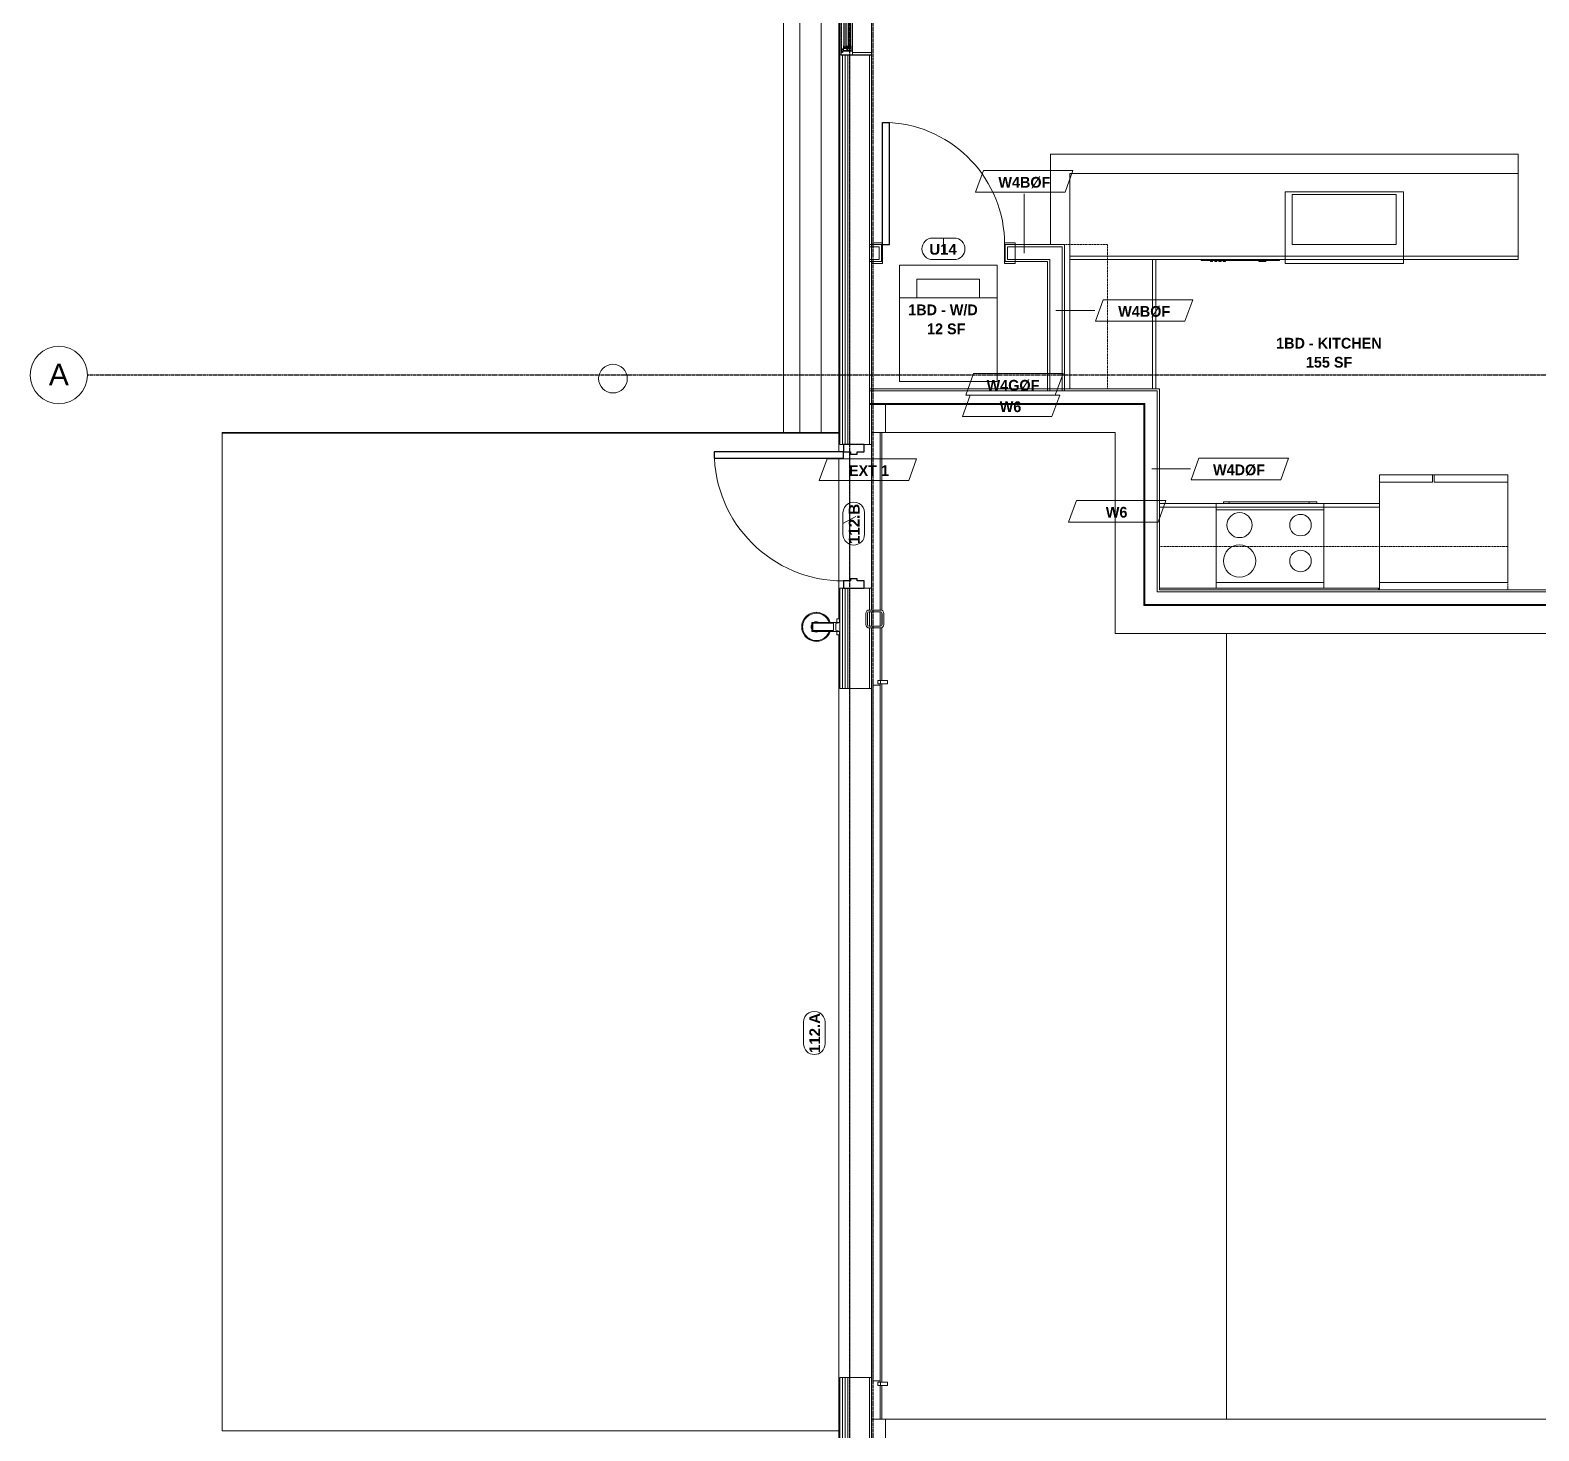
# Model space of a CAD drawing. Header units: inches. Extents: x -4058 to -1781, y 9814 to 12264.
# Drawn here: x -4057.8 to -3637.2, y 11552.9 to 11943.3 of the extents above; entities that cross this region are included whole.
import ezdxf

# ---------------------------------------------------------------- set-up
doc = ezdxf.new("R2010")
doc.units = ezdxf.units.IN
doc.header["$MEASUREMENT"] = 0
doc.linetypes.add('Dash', pattern=[0.25, 0.125, -0.125])
doc.linetypes.add('Grid Line 1_2_', pattern=[0.875, 0.5, -0.125, 0.125, -0.125])
for name, color, linetype, lineweight in [('0-1', 7, 'Continuous', 5), ('0-2', 7, 'Continuous', 9), ('0-3', 165, 'Continuous', 5), ('A-AREA-IDEN', 2, 'Continuous', 9), ('A-DETL-GENF-HDLN-1', 7, 'Dash', 9), ('A-DETL-GENF-HDLN-2', 1, 'Continuous', 18), ('A-DOOR-1', 7, 'Continuous', 9), ('A-DOOR-2', 10, 'Continuous', 30), ('A-DOOR-3', 31, 'Continuous', 9), ('A-DOOR-4', 31, 'Continuous', 30), ('A-DOOR-FRAM-2', 10, 'Continuous', 30), ('A-DOOR-IDEN', 31, 'Continuous', 9), ('A-FLOR-1', 7, 'Continuous', 9), ('A-GLAZ', 151, 'Continuous', 18), ('A-GLAZ-1', 10, 'Continuous', 30), ('A-GLAZ-2', 7, 'Continuous', 9), ('A-WALL', 113, 'Continuous', 18), ('A-WALL-1', 7, 'Continuous', 9), ('A-WALL-2', 250, 'Continuous', 18), ('A-WALL-3', 113, 'Continuous', 9), ('A-WALL-IDEN', 211, 'Continuous', 9), ('E-LITE-EQPM-1', 7, 'Continuous', 9), ('P-SANR-FIXT', 6, 'Continuous', 9), ('Q-CASE', 31, 'Continuous', 9), ('Q-CASE-HDLN', 31, 'Dash', 9), ('Q-SPCQ', 91, 'Continuous', 9), ('S-COLS-1', 7, 'Continuous', 9), ('S-FNDN-1', 7, 'Continuous', 9), ('S-GRID-1', 1, 'Grid Line 1_2_', 30), ('S-GRID-IDEN', 1, 'Continuous', 9), ('S-GRID-IDEN-1', 147, 'Continuous', 9)]:
    doc.layers.add(name, color=color, linetype=linetype, lineweight=lineweight)
doc.styles.add('Arial_1', font='arial.ttf', dxfattribs={"height": 6})
doc.styles.add('Arial_B', font='arialbd.ttf', dxfattribs={"height": 3})
doc.styles.add('Century Gothic_B_1', font='GOTHICB.TTF', dxfattribs={"height": 3})

# ---------------------------------------------------------------- blocks, each defined once
blk = doc.blocks.new('GLASS GARAGE DOOR - RAMP GARAGE DOOR-2787280-UNIT PLANS - 1ST FLOOR')
at = {"layer": 'A-DOOR-1'}
for p, q in [((-32.28, -8.95), (-32.28, -8.22)), ((-32.28, -8.22), (-31.28, -8.22)), ((-31.28, -8.22), (-31.28, -8.95)), ((-31, -6.87), (163, -6.87)), ((-31, -6.87), (-31, -8.87)), ((163, -6.87), (163, -8.87)), ((163.28, -8.95), (163.28, -8.22)), ((163.28, -8.22), (164.28, -8.22)), ((164.28, -8.22), (164.28, -8.95)), ((-31.28, -8.95), (-32.28, -8.95)), ((-32.28, -8.95), (-32.28, -10.95)), ((-32.28, -10.95), (-31.28, -10.95)), ((-31.28, -10.95), (-31.28, -8.95)), ((163, -8.87), (-31, -8.87)), ((164.28, -8.95), (163.28, -8.95)), ((163.28, -8.95), (163.28, -10.95)), ((163.28, -10.95), (164.28, -10.95)), ((164.28, -10.95), (164.28, -8.95))]:
    blk.add_line(p, q, dxfattribs=at)
blk = doc.blocks.new('Window-Double_Hung-Marvin-Essential - 3-WIDE _TEMP ALL LOW_ ESDH3066-3454278-UNIT PLANS - 1ST FLOOR')
at = {"layer": 'A-DETL-GENF-HDLN-1'}
blk.add_line((16.1, 3.97), (-16.5, 3.97), dxfattribs=at)
at = {"layer": 'A-DETL-GENF-HDLN-2'}
for p, q in [((-19.25, 2.98), (-19.25, 2.94)), ((-17.75, 2.98), (-19.25, 2.98)), ((-19.25, 2.94), (-17.9, 2.94)), ((-17.9, 2.94), (-17.9, 2.83)), ((-17.9, 2.83), (-17.75, 2.83)), ((-17.75, 4.03), (-17.16, 4.03)), ((-17.75, 4.03), (-17.75, 0.94)), ((-16.72, 0.94), (-17.75, 0.94)), ((-17.08, 3.62), (-17.16, 4.03)), ((-17.13, 0.91), (-17.13, -4.44)), ((-17.08, 3.62), (-16.19, 3.62)), ((-16.85, 4), (-16.85, 3.62)), ((-16.3, 4), (-16.85, 4)), ((-16.38, 3.52), (-16.72, 3.52)), ((-16.72, 3.52), (-16.72, 0.94)), ((-15.34, 3.44), (-16.56, 3.44)), ((-16.56, 2.5), (-16.56, 3.44)), ((-16.56, 2.5), (-15.34, 2.5)), ((-15.34, 2.22), (-16.56, 2.22)), ((-16.56, 1.28), (-16.56, 2.22)), ((-16.56, 1.28), (-15.34, 1.28)), ((-16.38, 3.62), (-16.38, 3.52)), ((-16.3, 3.76), (-16.3, 4)), ((-16.18, 3.76), (-16.3, 3.76)), ((-16.19, 3.72), (-16.1, 3.72)), ((-16.19, 3.62), (-16.19, 3.72)), ((-16.18, 3.97), (-16.1, 3.97)), ((-16.18, 3.97), (-16.18, 3.76)), ((-16.1, 3.72), (-16.1, 3.97)), ((-15.94, 2.62), (-15.94, 3.34)), ((-15.94, 3.34), (-15.28, 3.34)), ((-15.28, 2.62), (-15.94, 2.62)), ((-15.94, 1.4), (-15.94, 2.12)), ((-15.94, 2.12), (-15.28, 2.12)), ((-15.28, 1.4), (-15.94, 1.4)), ((-15.84, 2.63), (-15.84, 3.32)), ((-15.84, 1.41), (-15.84, 2.1)), ((-15.54, 2.76), (-15.54, 3.2)), ((-15.54, 1.54), (-15.54, 1.98)), ((-15.34, 3.44), (-15.28, 3.38)), ((-15.34, 2.5), (-15.28, 2.56)), ((-15.34, 2.22), (-15.28, 2.16)), ((-15.34, 1.28), (-15.28, 1.34)), ((-15.28, 3.34), (-15.28, 3.38)), ((-15.28, 2.56), (-15.28, 2.62)), ((-15.28, 2.12), (-15.28, 2.16)), ((-15.28, 1.34), (-15.28, 1.4)), ((15.34, 3.44), (15.28, 3.38)), ((15.28, 3.34), (15.28, 3.38)), ((15.94, 3.34), (15.28, 3.34)), ((15.28, 2.56), (15.28, 2.62)), ((15.28, 2.62), (15.94, 2.62)), ((15.34, 2.5), (15.28, 2.56)), ((15.34, 2.22), (15.28, 2.16)), ((15.28, 2.12), (15.28, 2.16)), ((15.94, 2.12), (15.28, 2.12)), ((15.28, 1.34), (15.28, 1.4)), ((15.28, 1.4), (15.94, 1.4)), ((15.34, 1.28), (15.28, 1.34)), ((15.34, 3.44), (16.56, 3.44)), ((16.56, 2.5), (15.34, 2.5)), ((15.34, 2.22), (16.56, 2.22)), ((16.56, 1.28), (15.34, 1.28)), ((15.54, 2.76), (15.54, 3.2)), ((15.54, 1.54), (15.54, 1.98)), ((15.84, 2.63), (15.84, 3.32)), ((15.84, 1.41), (15.84, 2.1)), ((15.94, 2.62), (15.94, 3.34)), ((15.94, 1.4), (15.94, 2.12)), ((16.18, 3.97), (16.1, 3.97)), ((16.1, 3.72), (16.1, 3.97)), ((16.19, 3.72), (16.1, 3.72)), ((16.18, 3.97), (16.18, 3.76)), ((16.18, 3.76), (16.3, 3.76)), ((16.19, 3.62), (16.19, 3.72)), ((17.08, 3.62), (16.19, 3.62)), ((16.3, 3.76), (16.3, 4)), ((16.3, 4), (16.85, 4)), ((16.38, 3.62), (16.38, 3.52)), ((16.38, 3.52), (16.72, 3.52)), ((16.56, 2.5), (16.56, 3.44)), ((16.56, 1.28), (16.56, 2.22)), ((16.72, 3.52), (16.72, 0.94)), ((16.72, 0.94), (17.75, 0.94)), ((16.85, 4), (16.85, 3.62)), ((17.08, 3.62), (17.16, 4.03)), ((17.12, -4.44), (17.12, 0.91)), ((17.75, 4.03), (17.16, 4.03)), ((17.75, 4.03), (17.75, 0.94)), ((17.75, 2.98), (19.25, 2.98)), ((17.9, 2.83), (17.75, 2.83)), ((17.9, 2.94), (17.9, 2.83)), ((19.25, 2.94), (17.9, 2.94)), ((19.25, 2.98), (19.25, 2.94)), ((-17.13, -4.44), (-17.75, -4.44)), ((17.12, -4.44), (17.75, -4.44))]:
    blk.add_line(p, q, dxfattribs=at)
at = {"layer": 'A-GLAZ'}
for p, q in [((15.84, 3.32), (-15.84, 3.32)), ((15.84, 3.2), (-15.84, 3.2)), ((15.84, 2.76), (-15.84, 2.76)), ((15.84, 2.63), (-15.84, 2.63)), ((15.84, 2.1), (-15.84, 2.1)), ((15.84, 1.98), (-15.84, 1.98)), ((15.84, 1.54), (-15.84, 1.54)), ((15.84, 1.41), (-15.84, 1.41))]:
    blk.add_line(p, q, dxfattribs=at)
at = {"layer": 'A-GLAZ-1'}
for p, q in [((-17.75, 4.03), (-17.75, 0.94)), ((-17.75, 0.91), (-17.75, -4.44)), ((17.75, 0.94), (17.75, 4.03)), ((17.75, -4.44), (17.75, 0.91))]:
    blk.add_line(p, q, dxfattribs=at)
at = {"layer": 'A-GLAZ-2'}
for p, q in [((19.62, 4.5), (17.75, 4.5)), ((17.75, 4.5), (17.75, 4.44)), ((17.75, 4.44), (19.62, 4.44)), ((19.62, 4.44), (19.62, 4.5)), ((17.75, 4.03), (-17.75, 4.03)), ((-17.75, 0.94), (17.75, 0.94)), ((-17.75, -4.44), (17.75, -4.44))]:
    blk.add_line(p, q, dxfattribs=at)
blk = doc.blocks.new('STOREFRONT DOOR B - ALUM_ STILE W_ GLASS INSET-2790180-UNIT PLANS - 1ST FLOOR')
at = {"layer": 'A-DOOR-1'}
blk.add_arc((18, 3.6875), 36, 90, 180, dxfattribs=at)
at = {"layer": 'A-DOOR-2'}
for p, q in [((18, 39.6875), (16.25, 39.6875)), ((16.25, 39.6875), (16.25, 3.6875)), ((18, 3.6875), (18, 39.6875)), ((16.25, 3.6875), (18, 3.6875))]:
    blk.add_line(p, q, dxfattribs=at)
at = {"layer": 'A-DOOR-FRAM-2'}
for p, q in [((-18, 3.6875), (-20, 3.6875)), ((-20, 3.6875), (-20, -2.0625)), ((-18, 1.75), (-18, 3.6875)), ((-17.375, 1.75), (-18, 1.75)), ((-17.375, -0.125), (-17.375, 1.75)), ((18, 1.75), (17.375, 1.75)), ((17.375, 1.75), (17.375, -0.125)), ((18, 3.6875), (18, 1.75)), ((20, 3.6875), (18, 3.6875)), ((20, -2.0625), (20, 3.6875)), ((-20, -2.0625), (-18, -2.0625)), ((-18, -2.0625), (-18, -0.125)), ((-18, -0.125), (-17.375, -0.125)), ((17.375, -0.125), (18, -0.125)), ((18, -0.125), (18, -2.0625)), ((18, -2.0625), (20, -2.0625))]:
    blk.add_line(p, q, dxfattribs=at)
blk = doc.blocks.new('Basic Wall _ 3_ XPS - ___-2578961-UNIT PLANS - 1ST FLOOR')
at = {"layer": 'S-FNDN-1'}
for p, q in [((-3847.82, 11831.19), (-3847.82, 12084.94)), ((-3843.24, 11831.19), (-3843.24, 12084.94)), ((-3837.27, 11831.19), (-3837.27, 12084.94))]:
    blk.add_line(p, q, dxfattribs=at)
blk = doc.blocks.new('Pathway_Cooper_McGraw-Edison _BSC-BRC_Round - Pathway_Cooper_McGraw-Edison _BSC-BRC_Round-2028611-UNIT PLANS - 1ST FLOOR')
at = {"layer": 'E-LITE-EQPM-1'}
for start, end in [(360, 180), (180, 360)]:
    blk.add_arc((0, 0), 4, start, end, dxfattribs=at)
blk = doc.blocks.new('VISA-OW2400-02-SASS - OW2400-L30K-MVOLT-2031435-UNIT PLANS - 1ST FLOOR')
at = {"layer": 'E-LITE-EQPM-1'}
for p, q in [((-3839.85, 11778.24), (-3832.07, 11778.24)), ((-3839.85, 11775.74), (-3839.85, 11778.24)), ((-3833.85, 11777.99), (-3839.63, 11777.99)), ((-3839.63, 11777.99), (-3839.63, 11775.99)), ((-3839.63, 11775.99), (-3833.85, 11775.99)), ((-3833.85, 11775.99), (-3833.85, 11777.99)), ((-3833.14, 11777.94), (-3832.07, 11778.24)), ((-3833.14, 11776.04), (-3833.14, 11777.94)), ((-3832.07, 11775.74), (-3833.14, 11776.04)), ((-3832.14, 11779.24), (-3832.94, 11779.24)), ((-3832.94, 11778.25), (-3832.94, 11779.24)), ((-3832.14, 11779.24), (-3832.14, 11778.25)), ((-3832.07, 11778.24), (-3832.07, 11775.74)), ((-3832.07, 11775.74), (-3839.85, 11775.74)), ((-3832.94, 11774.74), (-3832.94, 11775.73)), ((-3832.94, 11774.74), (-3832.14, 11774.74)), ((-3832.14, 11775.73), (-3832.14, 11774.74))]:
    blk.add_line(p, q, dxfattribs=at)
for radius, start, end in [(4.06, 18.0184, 180), (3.81, 80, 180), (3.81, 19.2018, 79.9467), (4.06, 180, 341.9816), (3.81, 180, 280), (1.45, 147.9515, 180), (1.45, 180, 212.0485), (1.45, 60, 120), (1.45, 240, 300), (3.81, 280.0533, 340.7982)]:
    blk.add_arc((-3838.63, 11776.99), radius, start, end, dxfattribs=at)
blk = doc.blocks.new('CTR - 1st Phase - Shell_rvt-1-UNIT PLANS - 1ST FLOOR')
at = {"layer": 'A-FLOR-1'}
for p, q in [((-3832.32, 11830.99), (-4004.25, 11830.99)), ((-4004.25, 11830.99), (-4004.25, 11552.9)), ((-3823.2, 11787.79), (-3823.2, 11827.79)), ((-3823.2, 11567.79), (-3823.2, 11759.79)), ((-4004.25, 11552.9), (-3832.32, 11552.9))]:
    blk.add_line(p, q, dxfattribs=at)
at = {"layer": 'A-WALL-1'}
for p, q in [((-3832.07, 11936.44), (-3832.07, 11971.94)), ((-3832.07, 11936.44), (-3832.07, 11827.79)), ((-3831.67, 11936.44), (-3832.07, 11936.44)), ((-3828.54, 11936.44), (-3828.57, 11936.44)), ((-3823.2, 11827.79), (-3823.2, 11936.44)), ((-3832.07, 11827.79), (-3831.07, 11827.79)), ((-3825.32, 11827.79), (-3823.2, 11827.79)), ((-3832.07, 11787.79), (-3832.07, 11778.24)), ((-3831.07, 11787.79), (-3832.07, 11787.79)), ((-3823.2, 11787.79), (-3825.32, 11787.79)), ((-3823.2, 11781.69), (-3823.2, 11787.79)), ((-3823.2, 11777.15), (-3823.2, 11781.22)), ((-3823.2, 11759.79), (-3823.2, 11776.69)), ((-3832.07, 11775.74), (-3832.07, 11759.79)), ((-3832.07, 11759.79), (-3823.2, 11759.79)), ((-3832.07, 11567.79), (-3832.07, 11553.21)), ((-3823.2, 11567.79), (-3832.07, 11567.79)), ((-3823.2, 11553.21), (-3823.2, 11567.79)), ((-3832.07, 11553.21), (-3832.07, 11548.83)), ((-3823.2, 11428.76), (-3823.2, 11553.21))]:
    blk.add_line(p, q, dxfattribs=at)
at = {"layer": 'A-WALL-2'}
for p, q in [((-3831.32, 11827.79), (-3831.32, 11936.44)), ((-3830.57, 11827.79), (-3830.57, 11936.44)), ((-3829.82, 11827.79), (-3829.82, 11936.44)), ((-3829.32, 11827.79), (-3829.32, 11936.44)), ((-3823.82, 11827.79), (-3823.82, 11936.44)), ((-3831.32, 11759.79), (-3831.32, 11787.79)), ((-3830.57, 11759.79), (-3830.57, 11787.79)), ((-3829.82, 11759.79), (-3829.82, 11787.79)), ((-3829.32, 11759.79), (-3829.32, 11787.79)), ((-3823.82, 11781.69), (-3823.82, 11787.79)), ((-3823.82, 11777.15), (-3823.82, 11781.22)), ((-3823.82, 11759.79), (-3823.82, 11776.69)), ((-3831.32, 11553.21), (-3831.32, 11567.79)), ((-3830.57, 11553.21), (-3830.57, 11567.79)), ((-3829.82, 11553.21), (-3829.82, 11567.79)), ((-3829.32, 11553.21), (-3829.32, 11567.79)), ((-3823.82, 11553.21), (-3823.82, 11567.79)), ((-3831.32, 11428.76), (-3831.32, 11553.21)), ((-3830.57, 11428.76), (-3830.57, 11553.21)), ((-3829.82, 11428.76), (-3829.82, 11553.21)), ((-3829.32, 11428.76), (-3829.32, 11553.21)), ((-3823.82, 11428.76), (-3823.82, 11553.21))]:
    blk.add_line(p, q, dxfattribs=at)
at = {"layer": 'S-FNDN-1'}
for p, q in [((-3832.32, 11830.99), (-3832.32, 12087.19)), ((-3832.32, 11827.79), (-3832.32, 11830.99)), ((-3832.07, 11830.99), (-3832.32, 11830.99)), ((-3832.32, 11825.79), (-3832.32, 11827.79)), ((-3832.32, 11787.79), (-3832.32, 11824.04)), ((-3829.32, 11825.79), (-3829.32, 11789.79)), ((-3832.32, 11779.24), (-3832.32, 11787.79)), ((-3832.32, 11759.79), (-3832.32, 11774.74)), ((-3832.32, 11567.79), (-3832.32, 11759.79)), ((-3829.32, 11759.79), (-3829.32, 11567.79)), ((-3832.32, 11548.83), (-3832.32, 11567.79))]:
    blk.add_line(p, q, dxfattribs=at)
at = {"layer": '0-2'}
for name, p in [('Basic Wall _ 3_ XPS - ___-2578961-UNIT PLANS - 1ST FLOOR', (0, 0)), ('Pathway_Cooper_McGraw-Edison _BSC-BRC_Round - Pathway_Cooper_McGraw-Edison _BSC-BRC_Round-2028611-UNIT PLANS - 1ST FLOOR', (-3895.31, 11846.19)), ('VISA-OW2400-02-SASS - OW2400-L30K-MVOLT-2031435-UNIT PLANS - 1ST FLOOR', (0, 0))]:
    blk.add_blockref(name, p, dxfattribs=at)
at = {"layer": '0-2', "rotation": 89.99999999999885}
for name, p in [('Window-Double_Hung-Marvin-Essential - 3-WIDE _TEMP ALL LOW_ ESDH3066-3454278-UNIT PLANS - 1ST FLOOR', (-3827.64, 11954.19)), ('STOREFRONT DOOR B - ALUM_ STILE W_ GLASS INSET-2790180-UNIT PLANS - 1ST FLOOR', (-3827.39, 11807.79)), ('GLASS GARAGE DOOR - RAMP GARAGE DOOR-2787280-UNIT PLANS - 1ST FLOOR', (-3829.72, 11597.79))]:
    blk.add_blockref(name, p, dxfattribs=at)
blk = doc.blocks.new('CTR - 1st Phase - Common Walls_rvt-1-UNIT PLANS - 1ST FLOOR')
at = {"layer": 'A-WALL-1'}
for p, q in [((-3742.95, 11843.36), (-3823.82, 11843.36)), ((-3823.82, 11843.36), (-3823.82, 11838.99)), ((-3742.95, 11842.74), (-3742.95, 11843.36)), ((-3742.95, 11838.99), (-3742.95, 11842.74)), ((-3823.82, 11838.99), (-3747.32, 11838.99)), ((-3747.32, 11838.99), (-3747.32, 11782.99)), ((-3742.95, 11787.36), (-3742.95, 11838.99)), ((-3468.09, 11787.36), (-3742.95, 11787.36)), ((-3747.32, 11782.99), (-3747.07, 11782.99)), ((-3747.07, 11782.99), (-3742.95, 11782.99)), ((-3742.95, 11782.99), (-3203.32, 11782.99))]:
    blk.add_line(p, q, dxfattribs=at)
at = {"layer": 'A-WALL-2'}
for p, q in [((-3743.57, 11842.74), (-3823.82, 11842.74)), ((-3747.07, 11839.24), (-3823.82, 11839.24)), ((-3747.07, 11839.24), (-3747.07, 11838.99)), ((-3743.57, 11842.74), (-3743.57, 11839.24)), ((-3743.57, 11839.24), (-3743.57, 11838.99)), ((-3747.07, 11838.99), (-3747.07, 11783.24)), ((-3743.57, 11838.99), (-3743.57, 11786.74)), ((-3742.95, 11786.74), (-3743.57, 11786.74)), ((-3742.95, 11786.74), (-3467.46, 11786.74)), ((-3743.57, 11783.24), (-3747.07, 11783.24)), ((-3742.95, 11783.24), (-3743.57, 11783.24)), ((-3742.95, 11783.24), (-3465.71, 11783.24))]:
    blk.add_line(p, q, dxfattribs=at)
blk = doc.blocks.new('HSS-Hollow Structural Section-Column - HSS5X5X1_2-2077080-UNIT PLANS - 1ST FLOOR')
at = {"layer": 'S-COLS-1'}
for p, q in [((-2.5, 1.57), (-2.5, -1.57)), ((-2.035, -1.57), (-2.035, 1.57)), ((1.57, 2.5), (-1.57, 2.5)), ((-1.57, 2.035), (1.57, 2.035)), ((2.035, 1.57), (2.035, -1.57)), ((2.5, -1.57), (2.5, 1.57)), ((1.57, -2.035), (-1.57, -2.035)), ((-1.57, -2.5), (1.57, -2.5))]:
    blk.add_line(p, q, dxfattribs=at)
for centre, radius, start, end in [((-1.57, 1.57), 0.93, 90, 180), ((-1.57, 1.57), 0.465, 90, 180), ((1.57, 1.57), 0.93, 360, 90), ((1.57, 1.57), 0.465, 0, 90), ((-1.57, -1.57), 0.93, 180, 270), ((-1.57, -1.57), 0.465, 180, 270), ((1.57, -1.57), 0.465, 270, 360), ((1.57, -1.57), 0.93, 270, 360)]:
    blk.add_arc(centre, radius, start, end, dxfattribs=at)
blk = doc.blocks.new('Grid - Grid Head - Circle-1738874-UNIT PLANS - 1ST FLOOR')
at = {"layer": 'S-GRID-IDEN-1'}
for start, end in [(360, 180), (180, 360)]:
    blk.add_arc((0, 0), 0.25, start, end, dxfattribs=at)
blk = doc.blocks.new('CTR - 1st Phase - Structure_rvt-1-UNIT PLANS - 1ST FLOOR')
at = {"layer": 'A-FLOR-1'}
for p, q in [((-3832.32, 11831.19), (-4004.25, 11831.19)), ((-4004.25, 11831.19), (-4004.25, 11830.99)), ((-3820.82, 11781.69), (-3820.82, 11831.19)), ((-3820.32, 11831.19), (-3820.32, 11781.57)), ((-3820.82, 11777.15), (-3820.82, 11781.22)), ((-3820.32, 11780.84), (-3820.32, 11777.53)), ((-3820.82, 11762.07), (-3820.82, 11776.69)), ((-3820.32, 11776.8), (-3820.32, 11762.07)), ((-3724.32, 11556.19), (-3724.32, 11775.19)), ((-3724.32, 11775.19), (-3724.32, 11556.19)), ((-3820.82, 11566.51), (-3820.82, 11761.07)), ((-3820.32, 11761.07), (-3820.32, 11566.51)), ((-3820.82, 11556.19), (-3820.82, 11565.51)), ((-3820.32, 11565.51), (-3820.32, 11556.19))]:
    blk.add_line(p, q, dxfattribs=at)
at = {"layer": 'A-WALL-1'}
for p, q in [((-3755.32, 11839.19), (-3819.32, 11839.19)), ((-3819.32, 11839.19), (-3819.32, 11831.19)), ((-3747.32, 11839.19), (-3755.32, 11839.19)), ((-3747.32, 11783.19), (-3747.32, 11839.19)), ((-3819.32, 11831.19), (-3755.32, 11831.19)), ((-3755.32, 11831.19), (-3755.32, 11783.19)), ((-3755.32, 11783.19), (-3755.32, 11775.19)), ((-3211.32, 11783.19), (-3747.32, 11783.19)), ((-3755.32, 11775.19), (-3211.32, 11775.19))]:
    blk.add_line(p, q, dxfattribs=at)
at = {"layer": 'S-FNDN-1'}
for p, q in [((-3819.32, 11831.19), (-3823.2, 11831.19)), ((-3823.2, 11556.19), (-3819.32, 11556.19)), ((-3599.32, 11556.19), (-3819.32, 11556.19)), ((-3819.32, 11556.19), (-3819.32, 11544.19))]:
    blk.add_line(p, q, dxfattribs=at)
at = {"layer": 'S-GRID-1'}
for p, q in [((-3829.32, 9814.03), (-3829.32, 12247.5)), ((-3822.82, 9814.03), (-3822.82, 12247.5)), ((-1781.27, 11847.19), (-4041.78, 11847.19))]:
    blk.add_line(p, q, dxfattribs=at)
at = {"layer": '0-2'}
blk.add_blockref('HSS-Hollow Structural Section-Column - HSS5X5X1_2-2077080-UNIT PLANS - 1ST FLOOR', (-3822.32, 11779.19), dxfattribs=at)
at = {"layer": '0-3', "xscale": 31.99999999999999, "yscale": 31.99999999999999, "zscale": 31.99999999999999, "rotation": 89.99999999999987}
blk.add_blockref('Grid - Grid Head - Circle-1738874-UNIT PLANS - 1ST FLOOR', (-4049.78, 11847.19), dxfattribs=at)
at = {"layer": 'S-GRID-IDEN', "insert": (-4052.58, 11850.32), "char_height": 6, "width": 6.767, "attachment_point": 1, "style": 'Arial_1'}
blk.add_mtext('A', dxfattribs=at)
blk = doc.blocks.new('Refrigerator_-_Side-by-Side_6047 - 36_ X 30_-1372843-UNIT PLANS - 1ST FLOOR')
at = {"layer": 'Q-SPCQ'}
for p, q in [((-17.88, 15.58), (17.87, 15.58)), ((-17.88, -14.42), (-17.88, 15.58)), ((-17.88, 15.58), (-3.13, 15.58)), ((-17.88, 15.58), (-17.88, 13.58)), ((-3.13, 13.58), (-17.88, 13.58)), ((-3.13, 13.58), (-3.13, 15.58)), ((-2.63, 15.58), (17.87, 15.58)), ((-2.63, 15.58), (-2.63, 13.58)), ((17.87, 13.58), (-2.63, 13.58)), ((17.87, 15.58), (17.87, -14.42)), ((17.87, 13.58), (17.87, 15.58)), ((17.87, -14.42), (-17.88, -14.42))]:
    blk.add_line(p, q, dxfattribs=at)
blk = doc.blocks.new('Stacked Washer and Dryer - 26_x25_ - Private-3627842-UNIT PLANS - 1ST FLOOR')
at = {"layer": 'P-SANR-FIXT'}
for p, q in [((0, 13.625), (32.4375, 13.625)), ((0, 13.625), (0, -13.625)), ((23.34375, -13.625), (23.34375, 13.625)), ((32.4375, 13.625), (32.4375, -13.625)), ((28.53125, 8.75), (23.34375, 8.75)), ((28.53125, -8.75), (28.53125, 8.75)), ((23.34375, -8.75), (28.53125, -8.75)), ((32.4375, -13.625), (0, -13.625))]:
    blk.add_line(p, q, dxfattribs=at)
blk = doc.blocks.new('OD_CW_Base Cabinet - OD_CW_Base Cabinet-4185196-UNIT PLANS - 1ST FLOOR')
at = {"layer": 'Q-CASE'}
for p, q in [((0.74, 0), (125.74, 0)), ((0.74, -24), (0.74, 0)), ((125.74, 0), (125.74, -24)), ((125.74, -24), (0.74, -24))]:
    blk.add_line(p, q, dxfattribs=at)
blk = doc.blocks.new('Stainless Steel Farmhous Kitchen Sink - Stainless Steel Farmhous Kitchen Sink-4315883-UNIT PLANS - 1ST FLOOR')
at = {"layer": 'P-SANR-FIXT'}
for p, q in [((-33, 22.2), (-33, 2.25)), ((0, 22.2), (-33, 22.2)), ((0, 2.25), (0, 22.2)), ((-31, 3), (-31, 16.96)), ((-31, 16.96), (-2, 16.96)), ((-2, 16.96), (-2, 3)), ((-33, 2.25), (0, 2.25)), ((-2, 3), (-31, 3))]:
    blk.add_line(p, q, dxfattribs=at)
blk = doc.blocks.new('SWING - SINGLE - FLUSH - SWING - FLUSH - 2-10 x 6-8 - PASSAGE-4346072-UNIT PLANS - 1ST FLOOR')
at = {"layer": 'A-DOOR-3'}
for p, q in [((-20, 2.37), (-20, 2.87)), ((-20, 2.87), (-17, 2.87)), ((-20, 2.37), (-17, 2.37)), ((-20, -2.88), (-20, 2.37)), ((-17, 2.37), (-20, 2.37)), ((-17, 2.87), (-17, 2.37)), ((-17, 2.37), (-17, -2.88)), ((17, 2.37), (17, 2.87)), ((17, 2.87), (20, 2.87)), ((17, 2.37), (20, 2.37)), ((17, -2.88), (17, 2.37)), ((20, 2.37), (17, 2.37)), ((20, 2.87), (20, 2.37)), ((20, 2.37), (20, -2.88)), ((-17, -2.88), (-20, -2.88)), ((20, -2.88), (17, -2.88))]:
    blk.add_line(p, q, dxfattribs=at)
blk.add_arc((17, -2.38), 34.07, 180, 266.6343, dxfattribs=at)
at = {"layer": 'A-DOOR-4'}
for p, q in [((15, -2.38), (15, -36.38)), ((17, -2.38), (15, -2.38)), ((17, -2.38), (17, -36.38)), ((17, -36.38), (15, -36.38))]:
    blk.add_line(p, q, dxfattribs=at)
blk = doc.blocks.new('OD_CW_Base Cabinet - OD_CW_Base Cabinet-4185219-UNIT PLANS - 1ST FLOOR')
at = {"layer": 'Q-CASE'}
for p, q in [((36.74, 24), (0.74, 24)), ((36.74, 0), (36.74, 24)), ((0.74, 0), (36.74, 0))]:
    blk.add_line(p, q, dxfattribs=at)
blk = doc.blocks.new('OD_CW_Base Cabinet - OD_CW_Base Cabinet-4185240-UNIT PLANS - 1ST FLOOR')
at = {"layer": 'Q-CASE'}
for p, q in [((0.74, 24), (0.74, 22)), ((0.74, 0), (62.05, 0))]:
    blk.add_line(p, q, dxfattribs=at)
blk = doc.blocks.new('OD_CW_Upper Cabinet - OD_CW_Upper Cabinet-4366984-UNIT PLANS - 1ST FLOOR')
at = {"layer": 'Q-CASE-HDLN'}
for p, q in [((0.74, -24), (0.74, -12)), ((0.74, -12), (97.8, -12)), ((97.8, -12), (97.8, -24)), ((97.8, -24), (0.74, -24))]:
    blk.add_line(p, q, dxfattribs=at)
blk = doc.blocks.new('OD_CW_Upper Cabinet - OD_CW_Upper Cabinet-4366985-UNIT PLANS - 1ST FLOOR')
at = {"layer": 'Q-CASE-HDLN'}
for p, q in [((0.74, -24), (0.74, -12)), ((0.74, -12), (40.93, -12)), ((40.93, -12), (40.93, -24)), ((40.93, -24), (0.74, -24))]:
    blk.add_line(p, q, dxfattribs=at)
blk = doc.blocks.new('Wall Tag - Arch Wall-3956453-UNIT PLANS - 1ST FLOOR')
at = {"layer": 'A-WALL-IDEN'}
for p, q in [((-0.356, 0.094), (-0.424, -0.094)), ((0.424, 0.094), (-0.356, 0.094)), ((0.356, -0.094), (0.424, 0.094)), ((-0.424, -0.094), (0.356, -0.094))]:
    blk.add_line(p, q, dxfattribs=at)
blk = doc.blocks.new('Door Tag - Type Mark-2601225-UNIT PLANS - 1ST FLOOR')
at = {"layer": 'A-DOOR-IDEN'}
for p, q in [((0.09375, 0.09375), (-0.09375, 0.09375)), ((-0.09375, -0.09375), (0.09375, -0.09375))]:
    blk.add_line(p, q, dxfattribs=at)
for centre, start, end in [((-0.09375, 0), 90, 270), ((0.09375, 0), 270, 90)]:
    blk.add_arc(centre, 0.09375, start, end, dxfattribs=at)
blk = doc.blocks.new('Door Tag - Mark - Instance-4122133-UNIT PLANS - 1ST FLOOR')
at = {"layer": 'A-DOOR-IDEN'}
for p, q in [((0.09375, 0.09375), (-0.09375, 0.09375)), ((-0.09375, -0.09375), (0.09375, -0.09375))]:
    blk.add_line(p, q, dxfattribs=at)
for centre, start, end in [((-0.09375, 0), 90, 270), ((0.09375, 0), 270, 90)]:
    blk.add_arc(centre, 0.09375, start, end, dxfattribs=at)

msp = doc.modelspace()

# ---------------------------------------------------------------- block references
at = {"layer": '0-1'}
msp.add_blockref('CTR - 1st Phase - Shell_rvt-1-UNIT PLANS - 1ST FLOOR', (0, 0), dxfattribs=at)

# ---------------------------------------------------------------- next in the draw order: linework, layer by layer
at = {"layer": 'A-DOOR-IDEN'}
for p, q in [((-3803.2, 11881.18), (-3803.2, 11885.36)), ((-3827.64, 11807.79), (-3831.19, 11805.79))]:
    msp.add_line(p, q, dxfattribs=at)
at = {"layer": 'A-WALL'}
for p, q in [((-3821.07, 11882.93), (-3823.82, 11882.93)), ((-3821.07, 11879.43), (-3821.07, 11882.93)), ((-3770.07, 11882.93), (-3785.32, 11882.93)), ((-3785.32, 11882.93), (-3785.32, 11879.43)), ((-3770.07, 11882.93), (-3770.07, 11842.74)), ((-3823.82, 11879.43), (-3821.07, 11879.43)), ((-3785.32, 11879.43), (-3773.57, 11879.43)), ((-3773.57, 11879.43), (-3773.57, 11842.74))]:
    msp.add_line(p, q, dxfattribs=at)
at = {"layer": 'A-WALL-3'}
for p, q in [((-3773.32, 11908.74), (-3642.95, 11908.74)), ((-3773.32, 11883.55), (-3773.32, 11908.74)), ((-3642.95, 11908.74), (-3642.95, 11903.36)), ((-3642.95, 11903.36), (-3767.95, 11903.36)), ((-3767.95, 11903.36), (-3767.95, 11843.36)), ((-3820.45, 11883.55), (-3823.82, 11883.55)), ((-3823.82, 11883.55), (-3823.82, 11878.8)), ((-3820.45, 11878.8), (-3820.45, 11883.55)), ((-3769.45, 11883.55), (-3785.95, 11883.55)), ((-3785.95, 11883.55), (-3785.95, 11878.8)), ((-3769.45, 11842.74), (-3769.45, 11883.55)), ((-3823.82, 11878.8), (-3820.45, 11878.8)), ((-3785.95, 11878.8), (-3774.2, 11878.8)), ((-3774.2, 11878.8), (-3774.2, 11842.74)), ((-3774.2, 11842.74), (-3769.45, 11842.74)), ((-3681.89, 11787.74), (-3742.95, 11787.74)), ((-3742.95, 11787.74), (-3742.95, 11787.36)), ((-3742.95, 11787.36), (-3681.89, 11787.36)), ((-3681.89, 11787.36), (-3681.89, 11787.74))]:
    msp.add_line(p, q, dxfattribs=at)
at = {"layer": 'A-WALL-IDEN'}
for p, q in [((-3780.66, 11881.18), (-3780.66, 11897.74)), ((-3771.82, 11865.17), (-3760.98, 11865.17)), ((-3745.14, 11821.01), (-3734.29, 11821.01))]:
    msp.add_line(p, q, dxfattribs=at)
at = {"layer": 'Q-CASE'}
for p, q in [((-3767.95, 11880.36), (-3767.95, 11903.36)), ((-3767.95, 11903.36), (-3642.95, 11903.36)), ((-3642.95, 11903.36), (-3642.95, 11880.36)), ((-3642.95, 11880.36), (-3767.95, 11880.36)), ((-3767.95, 11879.36), (-3767.95, 11880.36)), ((-3767.95, 11880.36), (-3642.95, 11880.36)), ((-3642.95, 11879.36), (-3767.95, 11879.36)), ((-3767.95, 11879.36), (-3744.95, 11879.36)), ((-3767.95, 11843.36), (-3767.95, 11879.36)), ((-3744.95, 11879.36), (-3744.95, 11843.36)), ((-3744.95, 11879.36), (-3743.95, 11879.36)), ((-3744.95, 11843.36), (-3744.95, 11879.36)), ((-3743.95, 11879.36), (-3743.95, 11843.36)), ((-3642.95, 11880.36), (-3642.95, 11879.36)), ((-3742.95, 11811.36), (-3681.64, 11811.36)), ((-3742.95, 11810.36), (-3681.64, 11810.36)), ((-3681.64, 11810.36), (-3742.95, 11810.36)), ((-3681.64, 11789.36), (-3681.64, 11787.36))]:
    msp.add_line(p, q, dxfattribs=at)
at = {"layer": 'Q-SPCQ'}
for p, q in [((-3731.36, 11879.11), (-3731.36, 11879.36)), ((-3709.54, 11879.11), (-3731.36, 11879.11)), ((-3728.73, 11879.11), (-3728.73, 11878.86)), ((-3728.14, 11878.86), (-3728.73, 11878.86)), ((-3728.14, 11878.86), (-3728.14, 11879.11)), ((-3727.55, 11879.11), (-3727.55, 11878.86)), ((-3726.96, 11878.86), (-3727.55, 11878.86)), ((-3726.96, 11878.86), (-3726.96, 11879.11)), ((-3726.37, 11879.11), (-3726.37, 11878.86)), ((-3725.78, 11878.86), (-3726.37, 11878.86)), ((-3725.78, 11878.86), (-3725.78, 11879.11)), ((-3725.19, 11879.11), (-3725.19, 11878.86)), ((-3724.6, 11878.86), (-3725.19, 11878.86)), ((-3724.6, 11878.86), (-3724.6, 11879.11)), ((-3715.24, 11879.11), (-3715.24, 11878.86)), ((-3714.26, 11878.86), (-3715.24, 11878.86)), ((-3713.27, 11878.86), (-3714.26, 11878.86)), ((-3713.27, 11878.86), (-3713.27, 11879.11)), ((-3709.54, 11879.11), (-3709.54, 11879.36)), ((-3727.14, 11811.36), (-3697.14, 11811.36)), ((-3727.14, 11811.36), (-3727.14, 11809.61)), ((-3697.14, 11809.61), (-3727.14, 11809.61)), ((-3727.14, 11809.61), (-3697.14, 11809.61)), ((-3727.14, 11789.36), (-3727.14, 11809.61)), ((-3725.14, 11811.86), (-3723.53, 11811.86)), ((-3725.14, 11811.86), (-3725.14, 11811.36)), ((-3723.53, 11811.86), (-3701.26, 11811.86)), ((-3723.53, 11811.86), (-3723.53, 11811.36)), ((-3701.26, 11811.86), (-3699.14, 11811.86)), ((-3701.26, 11811.36), (-3701.26, 11811.86)), ((-3699.14, 11811.36), (-3699.14, 11811.86)), ((-3697.14, 11809.61), (-3697.14, 11811.36)), ((-3697.14, 11809.61), (-3697.14, 11789.36)), ((-3727.14, 11787.74), (-3727.14, 11789.36)), ((-3697.14, 11789.36), (-3727.14, 11789.36)), ((-3697.14, 11789.36), (-3697.14, 11787.74))]:
    msp.add_line(p, q, dxfattribs=at)
for centre, radius, start, end in [((-3720.64, 11805.36), 3.5, 0, 180), ((-3720.64, 11805.36), 3.5, 180, 0), ((-3703.64, 11805.36), 3, 0, 180), ((-3703.64, 11805.36), 3, 180, 0), ((-3720.64, 11795.36), 4.5, 0, 180), ((-3703.64, 11795.36), 3, 0, 180), ((-3720.64, 11795.36), 4.5, 180, 360), ((-3703.64, 11795.36), 3, 180, 0)]:
    msp.add_arc(centre, radius, start, end, dxfattribs=at)

# ---------------------------------------------------------------- next in the draw order: block references
at = {"layer": '0-1'}
for name in ['CTR - 1st Phase - Structure_rvt-1-UNIT PLANS - 1ST FLOOR', 'CTR - 1st Phase - Common Walls_rvt-1-UNIT PLANS - 1ST FLOOR']:
    msp.add_blockref(name, (0, 0), dxfattribs=at)
at = {"layer": 'A-DOOR-3', "rotation": 180}
msp.add_blockref('SWING - SINGLE - FLUSH - SWING - FLUSH - 2-10 x 6-8 - PASSAGE-4346072-UNIT PLANS - 1ST FLOOR', (-3803.2, 11881.18), dxfattribs=at)
at = {"layer": 'A-DOOR-IDEN', "xscale": 31.99999999999999, "yscale": 31.99999999999999, "zscale": 31.99999999999999}
msp.add_blockref('Door Tag - Type Mark-2601225-UNIT PLANS - 1ST FLOOR', (-3803.2, 11882.36), dxfattribs=at)
at = {"layer": 'A-DOOR-IDEN', "xscale": 31.99999999999999, "yscale": 31.99999999999999, "zscale": 31.99999999999999, "rotation": 89.99999999999955}
for p in [(-3828.19, 11805.79), (-3839.19, 11663.79)]:
    msp.add_blockref('Door Tag - Mark - Instance-4122133-UNIT PLANS - 1ST FLOOR', p, dxfattribs=at)
at = {"layer": 'A-WALL-IDEN', "xscale": 31.99999999999999, "yscale": 31.99999999999999, "zscale": 31.99999999999999}
for p in [(-3780.66, 11901.16), (-3747.25, 11865.17), (-3783.39, 11844.59), (-3784.32, 11838.61), (-3824.22, 11820.8), (-3720.56, 11821.01), (-3754.74, 11809.19)]:
    msp.add_blockref('Wall Tag - Arch Wall-3956453-UNIT PLANS - 1ST FLOOR', p, dxfattribs=at)
at = {"layer": 'P-SANR-FIXT'}
for name, p, rotation in [('Stainless Steel Farmhous Kitchen Sink - Stainless Steel Farmhous Kitchen Sink-4315883-UNIT PLANS - 1ST FLOOR', (-3707.95, 11900.52), 180), ('Stacked Washer and Dryer - 26_x25_ - Private-3627842-UNIT PLANS - 1ST FLOOR', (-3801.84, 11845.36), 89.99999999999521)]:
    msp.add_blockref(name, p, dxfattribs=dict(at, rotation=rotation))
at = {"layer": 'Q-CASE'}
for name, p, rotation in [('OD_CW_Base Cabinet - OD_CW_Base Cabinet-4185196-UNIT PLANS - 1ST FLOOR', (-3642.21, 11879.36), 180), ('OD_CW_Upper Cabinet - OD_CW_Upper Cabinet-4366985-UNIT PLANS - 1ST FLOOR', (-3745.45, 11884.29), 269.9999999999996), ('OD_CW_Base Cabinet - OD_CW_Base Cabinet-4185219-UNIT PLANS - 1ST FLOOR', (-3743.95, 11842.63), 90.00000000000199), ('OD_CW_Base Cabinet - OD_CW_Base Cabinet-4185240-UNIT PLANS - 1ST FLOOR', (-3680.9, 11811.36), 180)]:
    msp.add_blockref(name, p, dxfattribs=dict(at, rotation=rotation))
msp.add_blockref('OD_CW_Upper Cabinet - OD_CW_Upper Cabinet-4366984-UNIT PLANS - 1ST FLOOR', (-3743.69, 11811.36), dxfattribs=at)
at = {"layer": 'Q-SPCQ'}
msp.add_blockref('Refrigerator_-_Side-by-Side_6047 - 36_ X 30_-1372843-UNIT PLANS - 1ST FLOOR', (-3663.76, 11803.79), dxfattribs=at)

# ---------------------------------------------------------------- next in the draw order: texts
at = {"layer": 'A-AREA-IDEN', "char_height": 3, "attachment_point": 1, "style": 'Century Gothic_B_1'}
for s, insert, width in [('1BD - W/D', (-3813.01, 11866.86), 25.149), ('12 SF', (-3807.76, 11861.56), 12.423), ('1BD - KITCHEN', (-3710.44, 11857.56), 35.451), ('155 SF', (-3702.14, 11852.26), 15.352)]:
    msp.add_mtext(s, dxfattribs=dict(at, insert=insert, width=width))
at = {"layer": 'A-DOOR-IDEN', "insert": (-3807.13, 11883.74), "char_height": 3, "width": 9.393, "attachment_point": 1, "style": 'Arial_B'}
msp.add_mtext('U14', dxfattribs=at)
at = {"layer": 'A-DOOR-IDEN', "char_height": 3, "attachment_point": 1, "rotation": 90, "style": 'Arial_B'}
for s, insert, width in [('112.B', (-3829.57, 11800.11), 13.635), ('112.A', (-3840.57, 11658.19), 13.433)]:
    msp.add_mtext(s, dxfattribs=dict(at, insert=insert, width=width))
at = {"layer": 'A-WALL-IDEN', "char_height": 3, "attachment_point": 1, "style": 'Century Gothic_B_1'}
for s, insert, width in [('W4BØF', (-3787.87, 11902.41), 17.372), ('W4BØF', (-3754.46, 11866.42), 17.372), ('W4GØF', (-3791.15, 11845.84), 18.685), ('W6', (-3787.5, 11839.85), 7.575), ('W4DØF', (-3728.03, 11822.26), 17.978), ('EXT 1', (-3829.52, 11822.04), 12.726), ('W6', (-3757.92, 11810.44), 7.575)]:
    msp.add_mtext(s, dxfattribs=dict(at, insert=insert, width=width))

doc.saveas('drawing.dxf')
